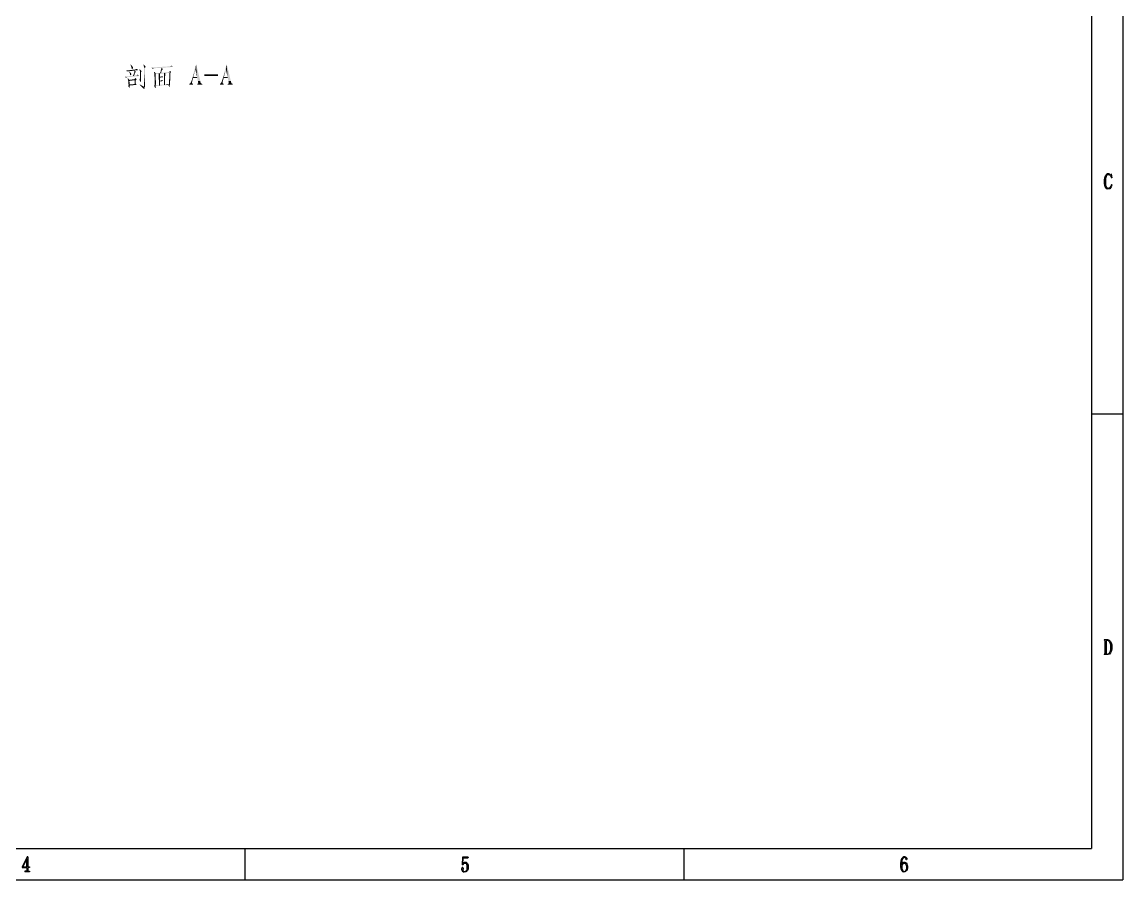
# Model space of a CAD drawing. Header units: millimetres. Extents: x 67 to 592, y -195 to 280.
# Drawn here: x 372.7 to 592.1, y -195.2 to -24.2 of the extents above; entities that cross this region are included whole.
import ezdxf

# ---------------------------------------------------------------- set-up
doc = ezdxf.new("R2010")
doc.units = ezdxf.units.MM
doc.layers.add('PDF_图层 1', color=7, linetype='Continuous', true_color=0x231f20)

msp = doc.modelspace()

# ---------------------------------------------------------------- linework, layer by layer
at = {"layer": 'PDF_图层 1', "color": 7, "lineweight": -3}
for points in [[(592.07, 176.05), (592.07, -195.18)], [(98.34, 169.81), (585.8, 169.81), (585.8, -188.92)], [(588.77, -54.62), (588.54, -54.93)], [(588.88, -54.7), (588.71, -55.01)], [(589.3, -54.51), (589.25, -54.51), (588.99, -54.51), (588.77, -54.62)], [(589.02, -54.62), (588.88, -54.7)], [(589.02, -54.62), (589.27, -54.62), (589.39, -54.65)], [(589.3, -54.51), (589.39, -54.53), (589.47, -54.59)], [(589.39, -54.65), (589.53, -54.79)], [(589.5, -54.59), (589.58, -54.59)], [(589.53, -54.79), (589.64, -54.96)], [(589.7, -54.51), (589.84, -55.27)], [(588.37, -55.32), (588.31, -55.69)], [(588.31, -55.69), (588.31, -56.4), (588.37, -56.76)], [(588.54, -54.93), (588.37, -55.32)], [(588.37, -56.76), (588.54, -57.13)], [(588.6, -55.38), (588.57, -55.69)], [(588.57, -55.69), (588.57, -56.31)], [(588.57, -56.31), (588.6, -56.65)], [(588.71, -55.01), (588.6, -55.38)], [(588.6, -56.65), (588.68, -56.99)], [(588.68, -56.99), (588.85, -57.27)], [(589.67, -56.96), (589.53, -57.16)], [(589.64, -54.96), (589.7, -55.13)], [(589.73, -56.79), (589.67, -56.96)], [(589.7, -55.13), (589.75, -55.3)], [(589.84, -56.68), (589.75, -56.62), (589.73, -56.79)], [(589.78, -56.85), (589.73, -57.05)], [(589.84, -55.27), (589.75, -55.3)], [(589.84, -56.68), (589.78, -56.85)], [(585.8, -57.67), (585.8, -120.17)], [(588.54, -57.13), (588.74, -57.41)], [(588.74, -57.41), (588.96, -57.5)], [(588.85, -57.27), (588.99, -57.36)], [(589.27, -57.5), (588.96, -57.5)], [(588.99, -57.36), (589.27, -57.36)], [(589.39, -57.3), (589.27, -57.36)], [(589.42, -57.44), (589.27, -57.5)], [(589.53, -57.16), (589.39, -57.3)], [(589.58, -57.27), (589.42, -57.44)], [(589.73, -57.05), (589.58, -57.27)], [(592.07, -102.37), (585.8, -102.37)], [(589.1, -147.35), (588.29, -147.35), (588.29, -147.43)], [(588.4, -147.43), (588.29, -147.43)], [(588.48, -147.55), (588.48, -150.06)], [(588.77, -147.49), (588.71, -147.52)], [(588.71, -147.55), (588.71, -150.06)], [(588.85, -147.43), (588.79, -147.46)], [(588.85, -147.43), (589.05, -147.43), (589.22, -147.52)], [(589.1, -147.35), (589.33, -147.43)], [(589.22, -147.52), (589.39, -147.74)], [(589.33, -147.43), (589.58, -147.69), (589.75, -148.03)], [(589.39, -147.74), (589.53, -148.05)], [(589.53, -148.05), (589.58, -148.42)], [(589.58, -148.42), (589.58, -149.18)], [(589.75, -148.03), (589.84, -148.39)], [(589.84, -149.13), (589.75, -149.52)], [(589.84, -148.39), (589.84, -149.13)], [(588.4, -150.17), (588.29, -150.17), (588.29, -150.26)], [(589.1, -150.25), (588.29, -150.25)], [(588.48, -150.09), (588.46, -150.14)], [(588.71, -150.09), (588.74, -150.14)], [(588.74, -150.14), (588.79, -150.14)], [(588.82, -150.17), (589.02, -150.17)], [(589.19, -150.09), (589.02, -150.17)], [(589.36, -150.17), (589.1, -150.26)], [(589.36, -149.89), (589.19, -150.09)], [(589.53, -149.58), (589.36, -149.89)], [(589.58, -149.89), (589.36, -150.17)], [(589.58, -149.18), (589.53, -149.58)], [(589.75, -149.52), (589.58, -149.89)], [(98.34, -188.92), (585.8, -188.92)], [(373.85, -190.58), (373.7, -190.58), (372.72, -192.58)], [(373.85, -190.58), (373.85, -192.56)], [(417.08, -188.92), (417.08, -195.15)], [(461.58, -190.64), (460.45, -190.64), (460.4, -192.19)], [(461.58, -190.64), (461.52, -190.86)], [(504.56, -188.92), (504.56, -195.15)], [(548.19, -190.69), (547.96, -191)], [(548.3, -190.75), (548.16, -190.95)], [(548.69, -190.58), (548.38, -190.58), (548.19, -190.69)], [(548.44, -190.69), (548.3, -190.75)], [(548.61, -190.69), (548.44, -190.69)], [(548.61, -190.69), (548.67, -190.69), (548.72, -190.72)], [(548.69, -190.58), (548.78, -190.64)], [(548.72, -190.72), (548.75, -190.78)], [(548.75, -190.81), (548.75, -190.86)], [(548.78, -190.64), (548.89, -190.72)], [(548.89, -190.72), (548.98, -190.83)], [(548.98, -190.83), (549, -190.92)], [(372.72, -192.58), (372.72, -192.67)], [(372.72, -192.67), (373.62, -192.67), (373.62, -193.29)], [(373.62, -192.56), (373.62, -191), (372.83, -192.56)], [(372.83, -192.56), (373.62, -192.56)], [(373.85, -192.56), (374.21, -192.56)], [(374.21, -192.67), (373.85, -192.67)], [(373.85, -192.67), (373.85, -193.29)], [(374.21, -192.56), (374.21, -192.67)], [(460.31, -192.87), (460.28, -192.92)], [(460.28, -192.92), (460.28, -193.09)], [(460.34, -192.78), (460.31, -192.87)], [(460.37, -192.73), (460.34, -192.78)], [(460.51, -192.7), (460.42, -192.7), (460.37, -192.73)], [(460.51, -192.19), (460.4, -192.19)], [(460.54, -190.86), (460.48, -192.02)], [(460.56, -191.88), (460.48, -192.02)], [(460.56, -192.08), (460.51, -192.19)], [(461.52, -190.86), (460.54, -190.86)], [(460.54, -192.73), (460.56, -192.78)], [(460.56, -193.01), (460.54, -193.06)], [(460.65, -191.79), (460.56, -191.88)], [(460.62, -191.99), (460.56, -192.08)], [(460.56, -192.78), (460.59, -192.84)], [(460.59, -192.95), (460.56, -193.01)], [(460.59, -192.87), (460.59, -192.95)], [(460.71, -191.91), (460.62, -191.99)], [(460.76, -191.71), (460.65, -191.79)], [(460.82, -191.85), (460.71, -191.91)], [(460.87, -191.68), (460.76, -191.71)], [(460.87, -191.85), (460.82, -191.85)], [(460.87, -191.68), (460.96, -191.65), (461.16, -191.65)], [(460.87, -191.85), (461.07, -191.85), (461.16, -191.88)], [(461.16, -191.65), (461.3, -191.74)], [(461.16, -191.88), (461.27, -192.05)], [(461.33, -193.04), (461.24, -193.26)], [(461.27, -192.05), (461.35, -192.25)], [(461.3, -191.74), (461.44, -191.91)], [(461.35, -192.81), (461.33, -193.04)], [(461.35, -192.25), (461.35, -192.44), (461.35, -192.81)], [(461.44, -191.91), (461.58, -192.16)], [(461.58, -193.04), (461.44, -193.32)], [(461.58, -192.16), (461.61, -192.36)], [(461.61, -192.81), (461.58, -193.04)], [(461.61, -192.36), (461.61, -192.81)], [(547.79, -191.43), (547.73, -191.82)], [(547.73, -191.82), (547.73, -192.56)], [(547.73, -192.56), (547.79, -192.9)], [(547.96, -191), (547.79, -191.43)], [(547.79, -192.89), (547.93, -193.23)], [(548.02, -191.29), (547.99, -191.68)], [(547.99, -191.68), (547.99, -192.13)], [(548.02, -192.02), (547.99, -192.13)], [(548.05, -192.22), (547.99, -192.39)], [(547.99, -192.39), (547.99, -192.64)], [(547.99, -192.64), (548.02, -192.92)], [(548.16, -190.95), (548.02, -191.29)], [(548.1, -191.91), (548.02, -192.02)], [(548.02, -192.92), (548.13, -193.18)], [(548.13, -192.08), (548.05, -192.22)], [(548.21, -191.79), (548.1, -191.91)], [(548.24, -191.96), (548.13, -192.08)], [(548.33, -191.71), (548.21, -191.79)], [(548.36, -191.88), (548.24, -191.96)], [(548.84, -191.74), (548.69, -191.68), (548.44, -191.68), (548.33, -191.71)], [(548.44, -191.85), (548.36, -191.88)], [(548.44, -191.85), (548.61, -191.85), (548.69, -191.91)], [(548.69, -191.91), (548.81, -192.05)], [(548.75, -190.89), (548.75, -190.95)], [(548.75, -190.98), (548.75, -191.03)], [(548.75, -191.03), (548.75, -191.09)], [(548.81, -192.05), (548.89, -192.22)], [(548.92, -191.17), (548.84, -191.17)], [(548.84, -191.74), (549, -191.96)], [(548.89, -192.22), (548.92, -192.42)], [(548.92, -192.84), (548.89, -193.09)], [(548.92, -192.42), (548.92, -192.84)], [(549, -191.06), (548.98, -191.12)], [(549, -190.92), (549, -191)], [(549, -191), (549, -191.06)], [(549, -191.96), (549.09, -192.22)], [(549.09, -192.22), (549.15, -192.39)], [(549.15, -192.39), (549.15, -192.84), (549.09, -193.09)], [(67.07, -195.18), (592.07, -195.18)], [(373.53, -193.43), (373.48, -193.43), (373.28, -193.43), (373.28, -193.54)], [(374.18, -193.54), (373.28, -193.54)], [(373.59, -193.4), (373.53, -193.43)], [(373.62, -193.35), (373.59, -193.4)], [(373.62, -193.29), (373.62, -193.35)], [(373.85, -193.29), (373.85, -193.35)], [(373.85, -193.35), (373.9, -193.4)], [(373.9, -193.4), (373.96, -193.43)], [(373.96, -193.43), (374.01, -193.43)], [(374.01, -193.43), (374.18, -193.43)], [(374.18, -193.43), (374.18, -193.54)], [(460.28, -193.09), (460.34, -193.23)], [(460.34, -193.23), (460.48, -193.4)], [(460.48, -193.4), (460.65, -193.54)], [(460.54, -193.06), (460.51, -193.12)], [(460.51, -193.15), (460.51, -193.26)], [(460.51, -193.26), (460.54, -193.35)], [(460.54, -193.35), (460.65, -193.4)], [(460.65, -193.4), (460.76, -193.46)], [(460.65, -193.54), (460.79, -193.57)], [(460.76, -193.46), (460.85, -193.49)], [(461.1, -193.57), (460.79, -193.57)], [(460.85, -193.49), (461.02, -193.49)], [(461.13, -193.43), (461.02, -193.49)], [(461.27, -193.52), (461.1, -193.57)], [(461.24, -193.26), (461.13, -193.43)], [(461.44, -193.32), (461.27, -193.52)], [(547.93, -193.23), (548.13, -193.49)], [(548.13, -193.18), (548.27, -193.4)], [(548.13, -193.49), (548.3, -193.57)], [(548.27, -193.4), (548.38, -193.49)], [(548.61, -193.57), (548.3, -193.57)], [(548.38, -193.49), (548.58, -193.49)], [(548.69, -193.43), (548.58, -193.49)], [(548.75, -193.52), (548.61, -193.57)], [(548.81, -193.29), (548.69, -193.43)], [(548.95, -193.32), (548.75, -193.52)], [(548.89, -193.09), (548.81, -193.29)], [(549.09, -193.09), (548.95, -193.32)]]:
    msp.add_lwpolyline(points, dxfattribs=at)
at = {"layer": 'PDF_图层 1', "color": 7, "transparency": 33554559}
for points in [[(394.33, -32.69), (394.28, -32.78), (394.47, -32.83)], [(394.28, -32.78), (394.39, -33), (394.47, -32.83)], [(394.47, -32.83), (394.39, -33), (394.59, -32.97)], [(396.9, -32.75), (396.93, -32.92), (396.96, -32.69)], [(396.96, -32.69), (396.93, -32.92), (396.96, -33.06)], [(396.96, -32.69), (396.96, -33.06), (397.32, -33.14)], [(407.23, -33.74), (406.44, -36.02), (407.37, -32.61)], [(407.37, -32.61), (407.23, -33.74), (407.57, -35.2)], [(407.37, -32.61), (407.57, -35.2), (407.6, -35.4)], [(407.37, -32.61), (407.6, -35.4), (407.62, -35.57)], [(407.37, -32.61), (407.62, -35.57), (407.65, -35.71)], [(407.37, -32.61), (407.65, -35.71), (407.68, -35.85)], [(407.37, -32.61), (407.68, -35.85), (407.71, -35.97)], [(407.71, -35.97), (407.37, -32.61), (408.22, -36.02)], [(413.32, -33.74), (412.51, -36.02), (413.47, -32.61)], [(413.47, -32.61), (413.32, -33.74), (413.66, -35.2)], [(413.47, -32.61), (413.66, -35.2), (413.69, -35.4)], [(413.47, -32.61), (413.69, -35.4), (413.72, -35.57)], [(413.47, -32.61), (413.72, -35.57), (413.75, -35.71)], [(413.47, -32.61), (413.75, -35.71), (413.78, -35.85)], [(413.47, -32.61), (413.78, -35.85), (413.8, -35.97)], [(413.8, -35.97), (413.47, -32.61), (414.31, -36.02)], [(395.43, -34.86), (393.15, -35.12), (396, -34.92)], [(396, -34.92), (393.15, -35.12), (396.03, -35.01)], [(393.15, -35.12), (393.66, -35.23), (396.03, -35.01)], [(395.18, -33.71), (393.4, -33.91), (395.8, -33.74)], [(395.8, -33.74), (393.4, -33.91), (395.8, -33.82)], [(393.4, -33.91), (393.88, -34.05), (395.8, -33.82)], [(393.4, -33.91), (393.74, -34.07), (393.88, -34.05)], [(393.4, -33.91), (393.66, -34.1), (393.74, -34.07)], [(393.74, -34.07), (393.8, -34.07), (393.88, -34.05)], [(393.88, -34.05), (393.91, -34.05), (395.8, -33.82)], [(394.11, -34.1), (394.02, -34.16), (394.19, -34.22)], [(394.02, -34.16), (394.11, -34.33), (394.19, -34.22)], [(394.19, -34.22), (394.11, -34.33), (394.28, -34.3)], [(394.28, -34.3), (394.11, -34.33), (394.33, -34.38)], [(394.11, -34.33), (394.19, -34.5), (394.33, -34.38)], [(394.33, -34.38), (394.19, -34.5), (394.39, -34.44)], [(394.39, -34.44), (394.19, -34.5), (394.45, -34.53)], [(394.19, -34.5), (394.22, -34.7), (394.45, -34.53)], [(394.45, -34.53), (394.22, -34.7), (394.47, -34.58)], [(394.22, -34.7), (394.45, -34.64), (394.47, -34.58)], [(394.45, -34.64), (394.22, -34.7), (394.45, -34.7)], [(394.22, -34.7), (394.25, -34.89), (394.45, -34.7)], [(394.25, -34.89), (394.39, -34.78), (394.45, -34.7)], [(394.25, -34.89), (394.33, -34.89), (394.39, -34.78)], [(394.59, -32.97), (394.39, -33), (394.67, -33.06)], [(394.39, -33), (394.47, -33.2), (394.67, -33.06)], [(394.67, -33.06), (394.47, -33.2), (394.73, -33.14)], [(394.73, -33.14), (394.47, -33.2), (394.78, -33.2)], [(394.47, -33.2), (394.53, -33.43), (394.78, -33.2)], [(394.78, -33.2), (394.53, -33.43), (394.81, -33.23)], [(394.81, -33.23), (394.53, -33.43), (394.81, -33.28)], [(394.81, -33.28), (394.53, -33.43), (394.81, -33.31)], [(394.81, -33.31), (394.53, -33.43), (394.81, -33.34)], [(394.53, -33.43), (394.78, -33.43), (394.81, -33.34)], [(394.53, -33.43), (394.59, -33.65), (394.78, -33.43)], [(394.59, -33.65), (394.73, -33.51), (394.78, -33.43)], [(394.59, -33.65), (394.67, -33.65), (394.73, -33.51)], [(394.9, -34.72), (394.81, -34.95), (395.07, -34.78)], [(394.81, -34.95), (394.95, -35.01), (395.07, -34.78)], [(394.95, -34.55), (394.9, -34.72), (395.12, -34.64)], [(394.9, -34.72), (395.07, -34.78), (395.12, -34.64)], [(395.01, -34.41), (394.95, -34.55), (395.18, -34.44)], [(394.95, -34.55), (395.15, -34.5), (395.18, -34.44)], [(394.95, -34.55), (395.12, -34.64), (395.15, -34.5)], [(395.01, -34.41), (395.26, -34.3), (395.32, -34.24)], [(395.07, -34.24), (395.01, -34.41), (395.32, -34.24)], [(395.01, -34.41), (395.21, -34.36), (395.26, -34.3)], [(395.01, -34.41), (395.18, -34.44), (395.21, -34.36)], [(395.09, -34.13), (395.07, -34.24), (395.38, -34.19)], [(395.07, -34.24), (395.32, -34.24), (395.38, -34.19)], [(395.09, -34.02), (395.09, -34.13), (395.12, -33.91)], [(395.12, -33.91), (395.09, -34.13), (395.38, -34.19)], [(395.12, -33.82), (395.12, -33.91), (395.38, -34.19)], [(395.26, -33.68), (395.18, -33.71), (395.8, -33.74)], [(395.32, -33.65), (395.26, -33.68), (395.52, -33.59)], [(395.52, -33.59), (395.26, -33.68), (395.8, -33.74)], [(395.41, -33.62), (395.32, -33.65), (395.52, -33.59)], [(395.49, -34.84), (395.43, -34.86), (395.66, -34.78)], [(395.66, -34.78), (395.43, -34.86), (396, -34.92)], [(395.55, -34.81), (395.49, -34.84), (395.66, -34.78)], [(395.74, -34.72), (395.66, -34.78), (396, -34.92)], [(396.11, -33.62), (396.08, -33.65), (396.11, -33.79)], [(396.11, -33.62), (396.11, -33.79), (396.14, -33.91)], [(396.11, -33.62), (396.14, -33.91), (396.17, -33.99)], [(396.11, -33.62), (396.17, -33.99), (396.51, -34.02)], [(396.17, -33.99), (396.17, -34.05), (396.51, -34.02)], [(396.17, -34.05), (396.17, -34.07), (396.51, -34.02)], [(396.17, -34.07), (396.45, -34.1), (396.51, -34.02)], [(396.17, -34.07), (396.17, -34.13), (396.45, -34.1)], [(396.17, -34.13), (396.2, -34.19), (396.45, -34.1)], [(396.2, -35.32), (396.17, -35.37), (396.39, -34.95)], [(396.17, -35.37), (396.17, -35.43), (396.39, -34.95)], [(396.17, -35.43), (396.17, -35.49), (396.39, -34.95)], [(396.39, -34.95), (396.17, -35.49), (396.39, -35.54)], [(396.2, -34.19), (396.42, -34.19), (396.45, -34.1)], [(396.2, -34.19), (396.2, -34.27), (396.42, -34.19)], [(396.2, -34.27), (396.39, -34.27), (396.42, -34.19)], [(396.39, -34.27), (396.2, -34.38), (396.39, -34.33)], [(396.2, -34.27), (396.2, -34.38), (396.39, -34.27)], [(396.39, -34.33), (396.2, -34.38), (396.39, -34.36)], [(396.39, -34.36), (396.2, -34.38), (396.39, -34.38)], [(396.39, -34.38), (396.2, -34.47), (396.39, -34.44)], [(396.2, -34.38), (396.2, -34.47), (396.39, -34.38)], [(396.39, -34.44), (396.2, -34.47), (396.39, -34.5)], [(396.2, -34.47), (396.2, -34.58), (396.39, -34.5)], [(396.39, -34.5), (396.2, -34.58), (396.39, -34.58)], [(396.39, -34.58), (396.2, -34.72), (396.39, -34.7)], [(396.2, -34.58), (396.2, -34.72), (396.39, -34.58)], [(396.39, -34.7), (396.2, -34.72), (396.39, -34.81)], [(396.2, -34.72), (396.2, -34.86), (396.39, -34.81)], [(396.39, -34.81), (396.2, -34.86), (396.39, -34.95)], [(396.2, -34.86), (396.2, -35.01), (396.39, -34.95)], [(396.2, -35.01), (396.2, -35.12), (396.39, -34.95)], [(396.2, -35.12), (396.2, -35.23), (396.39, -34.95)], [(396.2, -35.23), (396.2, -35.32), (396.39, -34.95)], [(396.96, -33.06), (396.98, -33.2), (397.32, -33.14)], [(397.21, -33.37), (396.98, -36.7), (397.21, -33.43)], [(397.21, -33.43), (396.98, -36.7), (397.21, -33.45)], [(397.21, -33.45), (396.98, -36.7), (397.21, -33.51)], [(397.21, -33.51), (396.98, -36.7), (397.21, -33.59)], [(397.21, -33.59), (396.98, -36.7), (397.21, -33.68)], [(397.21, -33.68), (396.98, -36.7), (397.21, -33.82)], [(397.21, -33.82), (396.98, -36.7), (397.21, -33.96)], [(397.21, -33.96), (396.98, -36.7), (397.21, -34.16)], [(397.21, -34.16), (396.98, -36.7), (397.21, -34.36)], [(397.21, -34.36), (396.98, -36.7), (397.21, -34.55)], [(397.21, -34.55), (396.98, -36.7), (397.21, -34.81)], [(397.21, -34.81), (396.98, -36.7), (397.21, -35.09)], [(397.21, -35.09), (396.98, -36.7), (397.21, -35.4)], [(396.99, -33.2), (397.27, -33.26), (397.32, -33.14)], [(396.99, -33.2), (396.99, -33.31), (397.27, -33.26)], [(396.99, -33.31), (397.24, -33.31), (397.27, -33.26)], [(396.99, -33.31), (397.21, -33.37), (397.24, -33.31)], [(396.99, -33.31), (396.99, -36.7), (397.21, -33.37)], [(402.21, -33.06), (398.48, -33.31), (402.71, -33.11)], [(402.71, -33.11), (398.48, -33.31), (402.71, -33.2)], [(398.48, -33.31), (399.02, -33.45), (402.71, -33.2)], [(398.48, -33.31), (398.88, -33.48), (399.02, -33.45)], [(398.48, -33.31), (398.71, -33.54), (398.88, -33.48)], [(398.96, -34.16), (398.99, -34.3), (399.05, -34.16)], [(398.99, -34.3), (399.02, -34.41), (399.05, -34.16)], [(399.05, -34.16), (399.02, -34.41), (399.3, -34.44)], [(399.02, -34.41), (399.05, -34.47), (399.3, -34.44)], [(399.05, -34.47), (399.07, -34.53), (399.3, -34.44)], [(399.07, -34.53), (399.07, -34.55), (399.3, -34.44)], [(399.07, -34.55), (399.07, -34.61), (399.3, -34.44)], [(399.07, -34.61), (399.07, -34.7), (399.3, -34.44)], [(399.07, -34.7), (399.07, -34.84), (399.3, -34.44)], [(399.07, -34.84), (399.07, -34.98), (399.3, -34.44)], [(399.3, -34.44), (399.07, -34.98), (399.33, -35.01)], [(399.07, -34.98), (399.1, -35.18), (399.33, -35.01)], [(399.1, -35.18), (399.1, -35.4), (399.33, -35.01)], [(399.33, -35.01), (399.1, -35.4), (399.33, -35.51)], [(401.9, -34.22), (399.19, -34.44), (402.35, -34.3)], [(399.19, -34.44), (402.07, -34.38), (402.35, -34.3)], [(399.19, -34.44), (399.19, -34.64), (402.07, -34.38)], [(399.92, -34.44), (399.98, -36.92), (400.15, -34.44)], [(400.15, -34.44), (399.98, -36.92), (400.2, -36.92)], [(400.26, -34.24), (400.17, -34.44), (400.43, -34.27)], [(400.17, -34.44), (400.34, -34.44), (400.43, -34.27)], [(400.32, -34.05), (400.26, -34.24), (400.46, -34.1)], [(400.26, -34.24), (400.43, -34.27), (400.46, -34.1)], [(400.34, -33.88), (400.32, -34.05), (400.51, -33.96)], [(400.32, -34.05), (400.46, -34.1), (400.51, -33.96)], [(400.4, -33.76), (400.34, -33.88), (400.6, -33.79)], [(400.34, -33.88), (400.57, -33.85), (400.6, -33.79)], [(400.34, -33.88), (400.51, -33.96), (400.57, -33.85)], [(400.43, -33.51), (400.4, -33.76), (400.8, -33.62)], [(400.4, -33.76), (400.71, -33.68), (400.8, -33.62)], [(400.4, -33.76), (400.65, -33.71), (400.71, -33.68)], [(400.4, -33.76), (400.6, -33.79), (400.65, -33.71)], [(400.48, -35.06), (400.4, -35.12), (400.8, -35.15)], [(400.43, -33.26), (400.43, -33.51), (400.8, -33.62)], [(400.57, -35.01), (400.49, -35.06), (400.8, -35.15)], [(400.99, -34.36), (400.96, -36.78), (401.22, -34.36)], [(400.96, -36.78), (401.19, -36.78), (401.22, -34.36)], [(401.95, -34.19), (401.9, -34.22), (402.43, -34.19)], [(401.9, -34.22), (402.35, -34.3), (402.43, -34.19)], [(402.04, -34.13), (401.95, -34.19), (402.43, -34.19)], [(402.04, -35.09), (402.01, -35.32), (402.23, -35.2)], [(402.12, -34.07), (402.04, -34.13), (402.43, -34.19)], [(402.23, -34.61), (402.04, -34.86), (402.23, -34.72)], [(402.07, -34.61), (402.04, -34.86), (402.23, -34.61)], [(402.23, -34.72), (402.04, -34.86), (402.23, -34.86)], [(402.23, -34.86), (402.04, -35.09), (402.23, -35.01)], [(402.04, -34.86), (402.04, -35.09), (402.23, -34.86)], [(402.23, -35.01), (402.04, -35.09), (402.23, -35.2)], [(402.07, -34.38), (402.29, -34.38), (402.35, -34.3)], [(402.07, -34.61), (402.26, -34.44), (402.29, -34.38)], [(402.07, -34.38), (402.07, -34.61), (402.29, -34.38)], [(402.26, -34.44), (402.07, -34.61), (402.26, -34.5)], [(402.07, -34.61), (402.23, -34.55), (402.26, -34.5)], [(402.23, -34.55), (402.07, -34.61), (402.23, -34.61)], [(402.21, -33.96), (402.12, -34.07), (402.43, -34.19)], [(402.32, -33), (402.21, -33.06), (402.71, -33.11)], [(402.43, -32.92), (402.32, -33), (402.71, -33.11)], [(407.23, -33.74), (406.81, -35.2), (406.44, -36.02)], [(409.01, -34.64), (409.01, -34.98), (411.72, -34.64)], [(411.72, -34.64), (409.01, -34.98), (411.72, -34.98)], [(413.32, -33.74), (412.9, -35.2), (412.51, -36.02)], [(393.15, -35.12), (393.54, -35.26), (393.66, -35.23)], [(393.15, -35.12), (393.4, -35.32), (393.54, -35.26)], [(393.74, -35.46), (393.77, -35.65), (393.82, -35.46)], [(393.82, -35.46), (393.77, -35.65), (394.05, -35.77)], [(393.77, -35.65), (393.8, -35.8), (394.05, -35.77)], [(393.8, -35.8), (393.82, -35.91), (394.05, -35.77)], [(393.82, -35.91), (393.85, -35.97), (394.05, -35.77)], [(393.82, -36.98), (394.05, -37.32), (394.14, -36.98)], [(393.85, -36.92), (393.83, -36.98), (394.11, -36.64)], [(394.11, -36.64), (393.83, -36.98), (394.13, -36.98)], [(393.85, -35.97), (393.85, -35.99), (394.05, -35.77)], [(393.85, -35.99), (393.85, -36.08), (394.05, -35.77)], [(393.85, -36.08), (393.85, -36.19), (394.05, -35.77)], [(394.05, -35.77), (393.85, -36.19), (394.11, -36.22)], [(393.85, -36.19), (393.88, -36.3), (394.11, -36.22)], [(393.88, -36.87), (393.85, -36.93), (394.11, -36.64)], [(393.88, -36.3), (393.88, -36.47), (394.11, -36.22)], [(393.88, -36.47), (393.88, -36.59), (394.11, -36.22)], [(394.11, -36.22), (393.88, -36.59), (394.11, -36.64)], [(393.88, -36.59), (393.91, -36.67), (394.11, -36.64)], [(393.91, -36.81), (393.88, -36.87), (394.11, -36.64)], [(393.91, -36.67), (393.91, -36.76), (394.11, -36.64)], [(393.91, -36.76), (393.91, -36.81), (394.11, -36.64)], [(393.97, -35.77), (395.46, -35.71), (395.52, -35.63)], [(395.07, -35.63), (393.97, -35.77), (395.52, -35.63)], [(393.97, -35.77), (395.41, -35.8), (395.46, -35.71)], [(393.97, -35.77), (395.15, -35.82), (395.41, -35.8)], [(393.97, -35.77), (393.97, -35.99), (395.15, -35.82)], [(394.98, -36.61), (393.99, -36.67), (395.49, -36.67)], [(395.49, -36.67), (393.99, -36.9), (395.49, -36.76)], [(393.99, -36.67), (393.99, -36.9), (395.49, -36.67)], [(394.14, -36.98), (394.05, -37.32), (394.14, -37.32)], [(394.98, -36.61), (395.07, -36.59), (395.32, -36.5)], [(395.32, -36.5), (394.98, -36.61), (395.49, -36.67)], [(395.07, -35.63), (395.12, -35.6), (395.15, -35.57)], [(395.15, -35.57), (395.07, -35.63), (395.52, -35.63)], [(395.07, -36.59), (395.15, -36.56), (395.32, -36.5)], [(395.15, -35.82), (395.12, -36.67), (395.35, -35.88)], [(395.35, -35.88), (395.12, -36.67), (395.35, -35.91)], [(395.35, -35.91), (395.12, -36.67), (395.35, -35.94)], [(395.35, -35.94), (395.12, -36.67), (395.35, -36.02)], [(395.35, -36.02), (395.12, -36.67), (395.35, -36.11)], [(395.35, -36.11), (395.12, -36.67), (395.35, -36.19)], [(395.12, -36.67), (395.32, -36.33), (395.35, -36.19)], [(395.32, -36.33), (395.12, -36.67), (395.32, -36.5)], [(395.32, -36.5), (395.12, -36.67), (395.32, -36.67)], [(395.21, -35.49), (395.15, -35.57), (395.29, -35.4)], [(395.29, -35.4), (395.15, -35.57), (395.52, -35.63)], [(395.15, -35.82), (395.38, -35.82), (395.41, -35.8)], [(395.15, -35.82), (395.35, -35.88), (395.38, -35.82)], [(395.21, -36.53), (395.15, -36.56), (395.32, -36.5)], [(396.14, -35.6), (396.08, -35.71), (396.39, -35.54)], [(396.08, -35.71), (396.28, -36.16), (396.39, -35.54)], [(396.2, -36.67), (396.11, -36.76), (396.96, -37.12)], [(396.96, -37.12), (396.99, -37.57), (396.11, -36.76)], [(396.17, -35.49), (396.14, -35.6), (396.39, -35.54)], [(396.28, -36.16), (396.36, -36.16), (396.39, -35.54)], [(396.99, -36.92), (396.96, -37.12), (397.21, -37.04)], [(396.96, -37.12), (397.15, -37.23), (397.21, -37.04)], [(396.96, -37.12), (396.98, -37.57), (397.15, -37.23)], [(397.21, -35.4), (396.98, -36.7), (397.21, -35.74)], [(397.21, -35.74), (396.98, -36.7), (397.21, -36.11)], [(397.21, -36.11), (396.98, -36.7), (397.21, -36.44)], [(397.21, -36.44), (396.98, -36.7), (397.21, -36.87)], [(397.21, -36.87), (396.98, -36.93), (397.21, -37.04)], [(396.99, -36.7), (396.99, -36.93), (397.21, -36.87)], [(396.99, -37.57), (397.13, -37.4), (397.15, -37.24)], [(399.05, -36.9), (399.02, -36.98), (399.36, -36.67)], [(399.02, -36.98), (399.33, -36.98), (399.36, -36.67)], [(399.02, -36.98), (399.21, -37.38), (399.33, -36.98)], [(399.07, -36.84), (399.05, -36.9), (399.36, -36.67)], [(399.1, -36.78), (399.07, -36.84), (399.36, -36.67)], [(399.1, -35.4), (399.1, -35.65), (399.33, -35.51)], [(399.1, -35.65), (399.1, -35.91), (399.33, -35.51)], [(399.33, -35.51), (399.1, -35.91), (399.36, -35.97)], [(399.1, -35.91), (399.13, -36.11), (399.36, -35.97)], [(399.13, -36.73), (399.1, -36.75), (399.36, -36.67)], [(399.1, -36.76), (399.1, -36.78), (399.36, -36.67)], [(399.13, -36.11), (399.13, -36.28), (399.36, -35.97)], [(399.36, -35.97), (399.13, -36.28), (399.36, -36.33)], [(399.13, -36.28), (399.13, -36.44), (399.36, -36.33)], [(399.13, -36.44), (399.13, -36.56), (399.36, -36.33)], [(399.13, -36.56), (399.13, -36.64), (399.36, -36.33)], [(399.36, -36.33), (399.13, -36.64), (399.36, -36.67)], [(399.13, -36.64), (399.13, -36.73), (399.36, -36.67)], [(399.21, -36.81), (399.19, -36.98), (402.04, -36.78)], [(401.36, -36.67), (399.21, -36.81), (402.04, -36.78)], [(399.33, -36.98), (399.21, -37.38), (399.33, -37.18)], [(399.21, -37.38), (399.3, -37.38), (399.33, -37.18)], [(400.4, -35.12), (400, -35.15), (400.8, -35.15)], [(400, -35.15), (400, -35.32), (400.8, -35.15)], [(400.8, -35.15), (400.01, -35.32), (400.8, -35.23)], [(400.29, -35.91), (400.03, -35.94), (400.77, -35.91)], [(400.77, -35.91), (400.03, -35.94), (400.8, -35.99)], [(400.03, -35.94), (400.03, -36.11), (400.8, -35.99)], [(400.46, -35.85), (400.29, -35.91), (400.77, -35.91)], [(400.57, -35.77), (400.46, -35.85), (400.77, -35.91)], [(401.42, -36.64), (401.36, -36.67), (401.56, -36.59)], [(401.56, -36.59), (401.36, -36.67), (402.04, -36.78)], [(401.47, -36.61), (401.42, -36.64), (401.56, -36.59)], [(401.64, -36.53), (401.56, -36.59), (402.04, -36.78)], [(401.9, -36.73), (401.84, -36.78), (402.15, -36.75)], [(401.84, -36.78), (402.12, -36.95), (402.15, -36.76)], [(401.84, -36.78), (402.04, -37.21), (402.12, -36.95)], [(401.92, -36.67), (401.9, -36.73), (402.15, -36.59)], [(402.15, -36.59), (401.9, -36.73), (402.15, -36.76)], [(401.95, -36.61), (401.92, -36.67), (402.15, -36.59)], [(401.98, -36.13), (401.95, -36.22), (402.18, -36.16)], [(401.95, -36.22), (401.95, -36.33), (402.18, -36.16)], [(402.18, -36.16), (401.95, -36.33), (402.18, -36.36)], [(401.95, -36.33), (401.95, -36.42), (402.18, -36.36)], [(401.95, -36.42), (401.95, -36.47), (402.18, -36.36)], [(401.95, -36.47), (401.95, -36.53), (402.18, -36.36)], [(401.95, -36.53), (401.95, -36.56), (402.18, -36.36)], [(401.95, -36.56), (401.95, -36.59), (402.18, -36.36)], [(401.95, -36.59), (402.15, -36.59), (402.18, -36.36)], [(401.95, -36.59), (401.95, -36.61), (402.15, -36.59)], [(402.01, -35.68), (401.98, -35.85), (402.21, -35.68)], [(402.21, -35.68), (401.98, -35.85), (402.21, -35.94)], [(401.98, -35.85), (401.98, -35.99), (402.21, -35.94)], [(401.98, -35.99), (401.98, -36.13), (402.21, -35.94)], [(401.98, -36.13), (402.18, -36.16), (402.21, -35.94)], [(402.23, -35.2), (402.01, -35.32), (402.23, -35.43)], [(402.01, -35.32), (402.01, -35.51), (402.23, -35.43)], [(402.01, -35.51), (402.01, -35.68), (402.23, -35.43)], [(402.01, -35.68), (402.21, -35.68), (402.23, -35.43)], [(402.04, -37.21), (402.09, -37.07), (402.12, -36.95)], [(402.09, -37.07), (402.04, -37.21), (402.09, -37.21)], [(406.13, -36.5), (406.04, -36.56), (406.66, -36.5)], [(406.66, -36.5), (406.04, -36.56), (406.78, -36.56)], [(406.04, -36.56), (406.04, -36.7), (406.78, -36.56)], [(406.78, -36.56), (406.04, -36.7), (406.78, -36.7)], [(406.24, -36.39), (406.13, -36.5), (406.58, -36.44)], [(406.58, -36.44), (406.13, -36.5), (406.66, -36.5)], [(406.55, -36.25), (406.24, -36.39), (406.55, -36.33)], [(406.33, -36.25), (406.24, -36.39), (406.55, -36.25)], [(406.55, -36.33), (406.24, -36.39), (406.58, -36.44)], [(406.44, -36.02), (406.33, -36.25), (406.78, -35.4)], [(406.33, -36.25), (406.55, -36.25), (406.78, -35.4)], [(406.44, -36.02), (406.78, -35.4), (406.81, -35.2)], [(406.81, -35.2), (406.78, -35.4), (407.57, -35.2)], [(407.57, -35.2), (406.78, -35.4), (407.6, -35.4)], [(407.68, -36.53), (407.6, -36.56), (408.47, -36.53)], [(408.47, -36.53), (407.6, -36.56), (408.61, -36.56)], [(407.6, -36.56), (407.6, -36.7), (408.61, -36.56)], [(408.61, -36.56), (407.6, -36.7), (408.61, -36.7)], [(407.77, -36.5), (407.68, -36.53), (408.41, -36.47)], [(408.41, -36.47), (407.68, -36.53), (408.47, -36.53)], [(407.71, -35.97), (407.77, -36.16), (408.22, -36.02)], [(408.22, -36.02), (407.77, -36.16), (408.24, -36.19)], [(407.77, -36.16), (407.79, -36.33), (408.25, -36.19)], [(408.33, -36.44), (407.77, -36.5), (408.41, -36.47)], [(407.79, -36.44), (407.77, -36.5), (408.33, -36.44)], [(408.24, -36.19), (407.79, -36.33), (408.3, -36.33)], [(407.79, -36.33), (407.79, -36.44), (408.3, -36.33)], [(408.3, -36.33), (407.79, -36.44), (408.33, -36.44)], [(412.22, -36.5), (412.14, -36.56), (412.73, -36.5)], [(412.73, -36.5), (412.14, -36.56), (412.87, -36.56)], [(412.14, -36.56), (412.14, -36.7), (412.87, -36.56)], [(412.87, -36.56), (412.14, -36.7), (412.87, -36.7)], [(412.34, -36.39), (412.22, -36.5), (412.68, -36.44)], [(412.68, -36.44), (412.22, -36.5), (412.73, -36.5)], [(412.65, -36.25), (412.34, -36.39), (412.65, -36.33)], [(412.42, -36.25), (412.34, -36.39), (412.65, -36.25)], [(412.65, -36.33), (412.34, -36.39), (412.68, -36.44)], [(412.51, -36.02), (412.42, -36.25), (412.87, -35.4)], [(412.42, -36.25), (412.65, -36.25), (412.87, -35.4)], [(412.51, -36.02), (412.87, -35.4), (412.9, -35.2)], [(412.9, -35.2), (412.87, -35.4), (413.66, -35.2)], [(413.66, -35.2), (412.87, -35.4), (413.69, -35.4)], [(413.78, -36.53), (413.69, -36.56), (414.57, -36.53)], [(414.57, -36.53), (413.69, -36.56), (414.68, -36.56)], [(413.69, -36.56), (413.69, -36.7), (414.68, -36.56)], [(414.68, -36.56), (413.69, -36.7), (414.68, -36.7)], [(413.86, -36.5), (413.78, -36.53), (414.48, -36.47)], [(414.48, -36.47), (413.78, -36.53), (414.57, -36.53)], [(413.8, -35.97), (413.86, -36.16), (414.31, -36.02)], [(414.31, -36.02), (413.86, -36.16), (414.34, -36.19)], [(413.86, -36.16), (413.89, -36.33), (414.34, -36.19)], [(414.43, -36.44), (413.86, -36.5), (414.48, -36.47)], [(413.89, -36.44), (413.86, -36.5), (414.43, -36.44)], [(414.34, -36.19), (413.89, -36.33), (414.4, -36.33)], [(413.89, -36.33), (413.89, -36.44), (414.4, -36.33)], [(414.4, -36.33), (413.89, -36.44), (414.43, -36.44)], [(396.99, -37.57), (397.07, -37.6), (397.13, -37.4)]]:
    msp.add_solid(points, dxfattribs=at)
at = {"layer": 'PDF_图层 1', "color": 7, "lineweight": -3, "transparency": 33554559}
for points in [[(589.47, -54.59), (589.47, -54.62), (589.5, -54.59), (589.5, -54.62)], [(589.58, -54.59), (589.58, -54.62), (589.61, -54.59), (589.61, -54.62)], [(589.61, -54.59), (589.61, -54.62), (589.64, -54.59), (589.64, -54.62)], [(589.64, -54.56), (589.64, -54.59), (589.67, -54.56), (589.67, -54.59)], [(589.67, -54.53), (589.67, -54.56), (589.7, -54.53), (589.7, -54.56)], [(589.67, -54.56), (589.67, -54.59), (589.7, -54.56), (589.7, -54.59)], [(588.43, -147.46), (588.43, -147.49), (588.46, -147.46), (588.46, -147.49)], [(588.46, -147.49), (588.46, -147.52), (588.48, -147.49), (588.48, -147.52)], [(588.48, -147.52), (588.48, -147.55), (588.51, -147.52), (588.51, -147.55)], [(588.48, -147.55), (588.48, -147.57), (588.51, -147.55), (588.51, -147.57)], [(588.71, -147.52), (588.71, -147.55), (588.74, -147.52), (588.74, -147.55)], [(588.79, -147.46), (588.79, -147.49), (588.82, -147.46), (588.82, -147.49)], [(588.4, -150.17), (588.4, -150.2), (588.43, -150.17), (588.43, -150.2)], [(588.43, -150.14), (588.43, -150.17), (588.46, -150.14), (588.46, -150.17)], [(588.48, -150.09), (588.48, -150.11), (588.51, -150.09), (588.51, -150.11)], [(588.71, -150.06), (588.71, -150.09), (588.74, -150.06), (588.74, -150.09)], [(588.79, -150.14), (588.79, -150.17), (588.82, -150.14), (588.82, -150.17)], [(548.75, -190.81), (548.75, -190.84), (548.78, -190.81), (548.78, -190.84)], [(373.62, -191), (373.62, -191.03), (373.65, -191), (373.65, -191.03)], [(460.51, -192.7), (460.51, -192.73), (460.54, -192.7), (460.54, -192.73)], [(460.59, -192.84), (460.59, -192.87), (460.62, -192.84), (460.62, -192.87)], [(548.75, -190.89), (548.75, -190.92), (548.78, -190.89), (548.78, -190.92)], [(548.75, -190.98), (548.75, -191), (548.78, -190.98), (548.78, -191)], [(548.78, -191.12), (548.78, -191.15), (548.81, -191.12), (548.81, -191.15)], [(548.81, -191.15), (548.81, -191.17), (548.84, -191.15), (548.84, -191.17)], [(548.84, -191.17), (548.84, -191.2), (548.86, -191.17), (548.86, -191.2)], [(548.95, -191.15), (548.95, -191.17), (548.98, -191.15), (548.98, -191.17)], [(548.98, -191.12), (548.98, -191.15), (549, -191.12), (549, -191.15)], [(460.51, -193.12), (460.51, -193.15), (460.54, -193.12), (460.54, -193.15)]]:
    msp.add_solid(points, dxfattribs=at)

doc.saveas('drawing.dxf')
